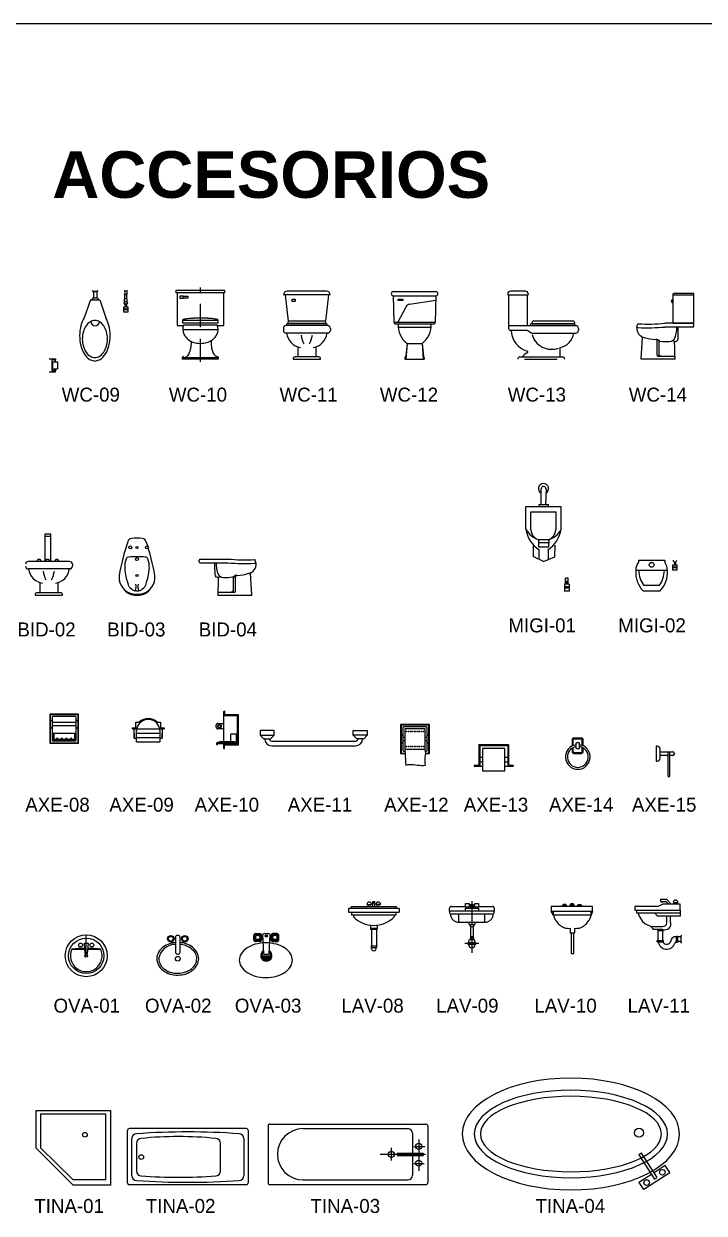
# Model space of a CAD drawing. Header units: millimetres. Extents: x 203.7 to 271.7, y 165.9 to 194.2.
# Drawn here: x 258.22 to 265.52, y 181.14 to 193.89 of the extents above; entities that cross this region are included whole.
import ezdxf

# ---------------------------------------------------------------- set-up
doc = ezdxf.new("R2010")
doc.units = ezdxf.units.MM
doc.linetypes.add('HIDDEN', pattern=[0.375, 0.25, -0.125])
doc.layers.add('ACCESORI', color=252, linetype='Continuous')
doc.layers.add('MUROS', color=7, linetype='Continuous')
doc.styles.add('SASB', font='SASB____.SHX')

# ---------------------------------------------------------------- blocks, each defined once
blk = doc.blocks.new('ELLIPSE')
blk.add_circle((0.5, 0.5), 0.5)
blk = doc.blocks.new('levabo')
at = {"layer": 'ACCESORI'}
for p, q in [((-9.811, -0.234), (-9.811, -0.394)), ((-9.779, -0.214), (-9.791, -0.214)), ((-9.761, -0.394), (-9.761, -0.234)), ((-9.791, -0.414), (-9.779, -0.414))]:
    blk.add_line(p, q, dxfattribs=at)
for centre, radius in [((-9.861, -0.249), 0.035), ((-9.861, -0.249), 0.025), ((-9.711, -0.249), 0.035), ((-9.711, -0.249), 0.025), ((-9.786, -0.464), 0.025)]:
    blk.add_circle(centre, radius, dxfattribs=at)
for centre, radius, start, end in [((-9.791, -0.234), 0.02, 90, 180), ((-9.781, -0.234), 0.02, 0, 90), ((-9.832, -0.486), 0.185, 127.875, 151.962), ((-9.812, -0.491), 0.181, 89.8299, 172.1887), ((-9.804, -0.522), 0.23, 107.8572, 127.875), ((-9.786, -0.577), 0.288, 94.9732, 107.8572), ((-9.786, -0.577), 0.288, 72.1428, 85.0268), ((-9.786, -0.577), 0.268, 72.1428, 84.6551), ((-9.769, -0.522), 0.21, 52.125, 72.1428), ((-9.769, -0.522), 0.23, 52.125, 72.1428), ((-9.741, -0.486), 0.165, 28.038, 52.125), ((-9.741, -0.486), 0.185, 28.038, 52.125), ((-9.874, -0.464), 0.137, 151.962, 180), ((-9.874, -0.464), 0.137, 180, 208.038), ((-9.874, -0.464), 0.117, 180, 208.038), ((-9.791, -0.394), 0.02, 180, 270), ((-9.781, -0.394), 0.02, 270, 0), ((-9.7, -0.464), 0.117, 331.962, 360), ((-9.699, -0.464), 0.117, 360, 28.038), ((-9.699, -0.464), 0.137, 0, 28.038), ((-9.699, -0.464), 0.137, 331.962, 0), ((-9.832, -0.441), 0.185, 208.038, 232.125), ((-9.833, -0.441), 0.165, 208.038, 232.125), ((-9.79, -0.388), 0.253, 232.125, 252.1428), ((-9.79, -0.388), 0.233, 232.125, 252.1428), ((-9.8, -0.42), 0.219, 252.1428, 273.6708), ((-9.8, -0.42), 0.199, 252.1428, 273.8539), ((-9.786, -0.351), 0.268, 269.8624, 287.8572), ((-9.786, -0.351), 0.288, 270, 287.8572), ((-9.769, -0.406), 0.21, 287.8572, 307.875), ((-9.769, -0.406), 0.23, 287.8572, 307.875), ((-9.741, -0.441), 0.165, 307.875, 331.962), ((-9.741, -0.441), 0.185, 307.875, 331.962)]:
    blk.add_arc(centre, radius, start, end, dxfattribs=at)
blk = doc.blocks.new('AXE-14')
for points in [[(0.029, -0.0007), (0.029, 0.031, 0.414214), (0.019, 0.041), (-0.021, 0.041, 0.414214), (-0.031, 0.031)], [(-0.031, 0.031), (-0.031, -0.0017, 0.414214)], [(0.024, 0.0015), (0.024, 0.031, 0.414214), (0.019, 0.036), (-0.021, 0.036, 0.414214), (-0.026, 0.031)], [(-0.026, 0.031), (-0.026, 0.0007, 0.414214)], [(-0.031, -0.0134), (-0.031, -0.031, 0.414214), (-0.021, -0.041), (0.019, -0.041, 0.414214), (0.029, -0.031), (0.029, -0.0121, 0.414214)], [(-0.026, -0.0104), (-0.026, -0.031, 0.414214), (-0.021, -0.036), (0.019, -0.036, 0.414214), (0.024, -0.031), (0.024, -0.0094, 0.414214)]]:
    blk.add_lwpolyline(points, format="xyb")
blk.add_lwpolyline([(-0.01, 0.011), (-0.01, -0.01, 0.414214), (-0.005, -0.015), (0.005, -0.015, 0.414214), (0.01, -0.01), (0.01, 0.011, 0.414214), (0.005, 0.016), (-0.005, 0.016, 0.414214)], format="xyb", close=True)
for radius, start, end in [(0.066, 98.71474, 81.28526), (0.056, 100.28656, 79.71344)]:
    blk.add_arc((0, -0.06), radius, start, end)
blk = doc.blocks.new('AXE-13')
for p, q in [((-0.08, 0), (-0.08, -0.11)), ((-0.08, 0), (0.08, 0)), ((0.08, 0), (0.08, -0.11)), ((-0.075, -0.005), (0.075, -0.005)), ((-0.075, -0.005), (-0.075, -0.115)), ((0.075, -0.005), (0.075, -0.115)), ((-0.105, -0.11), (-0.105, -0.115)), ((-0.105, -0.11), (-0.08, -0.11)), ((-0.105, -0.115), (-0.06, -0.115)), ((-0.075, -0.0673), (-0.06, -0.0673)), ((-0.075, -0.0927), (-0.06, -0.0927)), ((0.06, -0.0673), (0.075, -0.0673)), ((0.06, -0.0927), (0.075, -0.0927)), ((0.06, -0.115), (0.105, -0.115)), ((0.08, -0.11), (0.105, -0.11)), ((0.105, -0.11), (0.105, -0.115))]:
    blk.add_line(p, q)
blk.add_lwpolyline([(-0.06, -0.02), (-0.06, -0.14), (0.06, -0.14), (0.06, -0.02)], close=True)
blk = doc.blocks.new('AXE-12')
for p, q in [((-0.067, 0.02), (-0.063, 0.02)), ((-0.06, 0.01), (-0.05, 0.01)), ((0.06, 0.01), (0.07, 0.01)), ((0.073, 0.02), (0.077, 0.02)), ((-0.067, -0.02), (-0.063, -0.02)), ((-0.05, -0.01), (-0.06, -0.01)), ((0.07, -0.01), (0.06, -0.01)), ((0.073, -0.02), (0.077, -0.02))]:
    blk.add_line(p, q)
for points in [[(0.0625, -0.0775), (0.0825, -0.0775), (0.0825, 0.0775), (-0.0725, 0.0775)], [(-0.0725, 0.0775), (-0.0725, -0.0775), (-0.0473, -0.0775)], [(0.0623, -0.075), (0.08, -0.075), (0.08, 0.075), (-0.07, 0.075)], [(-0.07, 0.075), (-0.07, -0.075), (-0.0475, -0.075)], [(-0.05, -0.0548), (-0.05, -0.0652), (-0.0473, -0.0755), (-0.0473, -0.0859), (-0.048, -0.0963), (-0.0467, -0.1066), (-0.0461, -0.1176), (-0.0454, -0.1279), (-0.0448, -0.1383), (-0.0441, -0.1396)], [(0.0607, -0.0652), (0.0594, -0.0548), (0.0601, -0.0542)], [(0.0607, -0.1396), (0.0588, -0.1293), (0.0588, -0.1079), (0.0594, -0.0976), (0.0614, -0.0872), (0.0626, -0.0769), (0.0607, -0.0665), (0.0601, -0.0639)], [(-0.0441, -0.1396), (-0.0331, -0.1371), (-0.0227, -0.1371), (-0.0124, -0.1357), (-0.002, -0.1364), (0.0083, -0.1383), (0.0187, -0.1403), (0.029, -0.1409), (0.04, -0.1415), (0.0504, -0.1415), (0.0607, -0.1396)]]:
    blk.add_lwpolyline(points)
for points in [[(0.0603, -0.065), (0.065, -0.065, 0.414214), (0.07, -0.06), (0.07, 0.06, 0.414214), (0.065, 0.065), (-0.055, 0.065, 0.414214), (-0.06, 0.06)], [(-0.06, 0.06), (-0.06, -0.06, 0.414214), (-0.055, -0.065), (-0.05, -0.065, 0.414214)]]:
    blk.add_lwpolyline(points, format="xyb")
blk.add_lwpolyline([(-0.05, 0.055), (-0.05, -0.055), (0.06, -0.055), (0.06, 0.055)], close=True)
for centre, start, end in [((-0.067, 0.017), 90, 180), ((-0.063, 0.017), 0, 90), ((0.073, 0.017), 90, 180), ((0.077, 0.017), 0, 90), ((-0.067, -0.017), 180, 270), ((-0.063, -0.017), 270, 0), ((0.073, -0.017), 180, 270), ((0.077, -0.017), 270, 0)]:
    blk.add_arc(centre, 0.003, start, end)
for p in [(-0.04, 0.04), (-0.03, 0.04), (-0.02, 0.04), (-0.01, 0.04), (0, 0.04), (0.01, 0.04), (0.02, 0.04), (0.03, 0.04), (0.04, 0.04), (0.05, 0.04), (-0.04, -0.04), (-0.03, -0.04), (-0.02, -0.04), (-0.01, -0.04), (0, -0.04), (0.01, -0.04), (0.02, -0.04), (0.03, -0.04), (0.04, -0.04), (0.05, -0.04)]:
    blk.add_point(p)
blk = doc.blocks.new('AXE-11')
for p, q in [((-0.1975, -0.003), (-0.2725, -0.003)), ((-0.2725, -0.003), (-0.2725, -0.028)), ((-0.2725, -0.028), (-0.25375, -0.04675)), ((-0.2725, -0.028), (-0.1975, -0.028)), ((-0.2475, -0.04675), (-0.25375, -0.04675)), ((-0.2475, -0.04675), (-0.21625, -0.04675)), ((-0.1975, -0.028), (-0.21625, -0.04675)), ((-0.21, -0.05925), (0.24234, -0.05925)), ((-0.1975, -0.028), (-0.1975, -0.003)), ((0.2275, -0.028), (0.2275, -0.003)), ((0.2275, -0.003), (0.3025, -0.003)), ((0.3025, -0.028), (0.2275, -0.028)), ((0.2275, -0.028), (0.24625, -0.04675)), ((0.2775, -0.04675), (0.24625, -0.04675)), ((0.2775, -0.04675), (0.28375, -0.04675)), ((0.3025, -0.028), (0.28375, -0.04675)), ((0.3025, -0.003), (0.3025, -0.028)), ((-0.21, -0.08425), (0.24, -0.08425))]:
    blk.add_line(p, q)
for centre, radius, start, end in [((-0.21, -0.04675), 0.0375, 180, 270), ((-0.21, -0.04675), 0.0125, 180, 270), ((0.24, -0.04675), 0.0125, 270, 0), ((0.24, -0.04675), 0.0375, 270, 0)]:
    blk.add_arc(centre, radius, start, end)
blk = doc.blocks.new('AXE-10')
at = {"layer": 'MUROS'}
for p, q in [((-0.005, 0.092), (-0.005, -0.0675)), ((0.07, 0.07), (-0.005, 0.07)), ((0, 0.095), (-0.002, 0.095)), ((0, 0.095), (0, 0.075)), ((0.075, 0.075), (0, 0.075)), ((0.07, -0.08), (0.07, 0.07)), ((0.075, -0.085), (0.075, 0.075)), ((-0.045, 0.01), (-0.045, 0.02)), ((-0.035, 0.03), (-0.005, 0.03)), ((-0.005, 0), (-0.035, 0)), ((0.0325, -0.0315), (0.0325, -0.0675)), ((0.0625, -0.0275), (0.0365, -0.0275)), ((0.0625, -0.0285), (0.0625, -0.0715)), ((0.0665, -0.0275), (0.0635, -0.0275)), ((0.0675, -0.0735), (0.0675, -0.0285)), ((-0.0425, -0.0775), (-0.0425, -0.0825)), ((-0.0425, -0.0825), (-0.0375, -0.0825)), ((0.0615, -0.0725), (-0.0375, -0.0725)), ((-0.0375, -0.0825), (-0.0375, -0.0785)), ((-0.0365, -0.0775), (0.0635, -0.0775)), ((-0.0275, -0.0725), (-0.0275, -0.0715)), ((-0.0235, -0.0675), (0.051, -0.0675)), ((-0.005, -0.0775), (-0.005, -0.102)), ((-0.005, -0.08), (0.07, -0.08)), ((-0.002, -0.105), (0, -0.105)), ((0, -0.105), (0, -0.085)), ((0, -0.085), (0.075, -0.085)), ((0.055, -0.0715), (0.055, -0.0725))]:
    blk.add_line(p, q, dxfattribs=at)
for radius in [0.01, 0.0075]:
    blk.add_circle((-0.0275, 0.015), radius, dxfattribs=at)
for centre, radius, start, end in [((-0.002, 0.092), 0.003, 90, 180), ((-0.035, 0.02), 0.01, 90, 180), ((-0.035, 0.01), 0.01, 180, 270), ((0.0365, -0.0315), 0.004, 90, 180), ((0.0635, -0.0285), 0.001, 90, 180), ((0.0665, -0.0285), 0.001, 0, 90), ((-0.0375, -0.0775), 0.005, 90, 180), ((-0.0365, -0.0785), 0.001, 90, 180), ((-0.0235, -0.0715), 0.004, 90, 180), ((-0.002, -0.102), 0.003, 180, 270), ((0.051, -0.0715), 0.004, 0, 90), ((0.0615, -0.0715), 0.001, 270, 0), ((0.0635, -0.0735), 0.004, 270, 0)]:
    blk.add_arc(centre, radius, start, end, dxfattribs=at)
blk = doc.blocks.new('AXE-09')
for p, q in [((-0.0849, -0.0055), (-0.0849, -0.0005)), ((-0.0849, -0.0005), (-0.0656, -0.0005)), ((-0.0849, -0.0055), (0.0851, -0.0055)), ((-0.0749, -0.0555), (-0.0749, -0.0055)), ((-0.0749, -0.0305), (-0.0749, -0.0555)), ((-0.0749, -0.0555), (-0.0624, -0.0555)), ((-0.0624, -0.0755), (-0.0624, -0.0146)), ((0.0626, -0.0305), (-0.0624, -0.0305)), ((-0.0624, -0.0525), (0.0626, -0.0525)), ((0.0626, -0.0146), (0.0626, -0.0755)), ((0.0626, -0.0555), (0.0751, -0.0555)), ((0.0658, -0.0005), (0.0851, -0.0005)), ((0.0751, -0.0055), (0.0751, -0.0555)), ((0.0751, -0.0555), (0.0751, -0.0305)), ((0.0851, -0.0005), (0.0851, -0.0055)), ((-0.0624, -0.0755), (0.0626, -0.0755))]:
    blk.add_line(p, q)
for points in [[(-0.066, -0.0005), (-0.066, 0.03), (-0.0479, 0.03)], [(0.0481, 0.03), (0.066, 0.03), (0.066, -0.0005)]]:
    blk.add_lwpolyline(points)
for centre, radius, start, end in [((0.0001, -0.0182), 0.063, 15.94237, 164.05763), ((0.0001, -0.0182), 0.068, 45.13927, 134.86073), ((0.0126, -0.0146), 0.055, 14.88597, 15.94237), ((-0.0124, -0.0146), 0.05, 164.05763, 180), ((0.0126, -0.0146), 0.05, 360, 15.94237)]:
    blk.add_arc(centre, radius, start, end)
blk = doc.blocks.new('AXE-08')
for p, q in [((-0.072, 0.04), (-0.068, 0.04)), ((-0.072, 0), (-0.068, 0)), ((-0.065, 0.03), (0.065, 0.03)), ((0.065, 0.01), (-0.065, 0.01)), ((0.068, 0.04), (0.072, 0.04)), ((0.068, 0), (0.072, 0)), ((0.06, -0.03), (-0.06, -0.03)), ((-0.06, -0.03), (-0.06, -0.065)), ((-0.06, -0.06), (0.06, -0.06)), ((-0.055, -0.03), (-0.055, -0.06)), ((0.055, -0.03), (0.055, -0.06)), ((0.06, -0.065), (0.06, -0.03)), ((-0.06, -0.065), (0.06, -0.065))]:
    blk.add_line(p, q)
for points in [[(-0.0775, 0.0725), (-0.0775, -0.0825), (0.0775, -0.0825), (0.0775, 0.0725)], [(-0.075, 0.07), (-0.075, -0.08), (0.075, -0.08), (0.075, 0.07)]]:
    blk.add_lwpolyline(points, close=True)
blk.add_lwpolyline([(-0.065, 0.055), (-0.065, -0.065, 0.414214), (-0.06, -0.07), (0.06, -0.07, 0.414214), (0.065, -0.065), (0.065, 0.055, 0.414214), (0.06, 0.06), (-0.06, 0.06, 0.414214)], format="xyb", close=True)
for centre, radius, start, end in [((-0.072, 0.037), 0.003, 90, 180), ((-0.072, 0.003), 0.003, 180, 270), ((-0.068, 0.037), 0.003, 0, 90), ((-0.068, 0.003), 0.003, 270, 0), ((0.068, 0.037), 0.003, 90, 180), ((0.068, 0.003), 0.003, 180, 270), ((0.072, 0.037), 0.003, 0, 90), ((0.072, 0.003), 0.003, 270, 0), ((-0.0382, -0.06), 0.005, 0, 180), ((-0.0132, -0.06), 0.005, 0, 180), ((0.0118, -0.06), 0.005, 0, 180), ((0.0368, -0.06), 0.005, 0, 180)]:
    blk.add_arc(centre, radius, start, end)
blk = doc.blocks.new('AXE-15')
for p, q in [((0.005, 0.04), (0, 0.04)), ((0, 0.04), (0, -0.04)), ((0.02, -0.025), (0.02, 0.025)), ((0.02, 0.01), (0.0885, 0.01)), ((0.0625, 0), (0.0625, -0.12)), ((0.0725, -0.12), (0.0725, 0)), ((0.0975, 0.001), (0.0975, -0.001)), ((0, -0.04), (0.005, -0.04)), ((0.0625, -0.01), (0.02, -0.01)), ((0.0885, -0.01), (0.0725, -0.01))]:
    blk.add_line(p, q)
for centre, radius, start, end in [((0.005, 0.025), 0.015, 0, 90), ((0.0675, 0), 0.005, 0, 180), ((0.0885, 0.001), 0.009, 0, 90), ((0.005, -0.025), 0.015, 270, 0), ((0.0885, -0.001), 0.009, 270, 0), ((0.0675, -0.12), 0.005, 180, 0)]:
    blk.add_arc(centre, radius, start, end)

msp = doc.modelspace()

# ---------------------------------------------------------------- linework, layer by layer
at = {"color": 5}
msp.add_line((271.682, 193.895), (250.182, 193.895), dxfattribs=at)
at = {"layer": 'ACCESORI', "linetype": 'HIDDEN'}
for p, q in [((260.114, 190.268), (260.114, 191.068)), ((263.026, 184.486), (263.026, 183.931)), ((263.101, 184.031), (262.951, 184.031))]:
    msp.add_line(p, q, dxfattribs=at)
at = {"layer": 'ACCESORI'}
for p, q in [((258.935, 190.936), (258.867, 190.743)), ((258.935, 190.936), (259.036, 190.936)), ((258.96, 190.951), (258.95, 190.936)), ((258.968, 191.021), (258.958, 191.036)), ((259.01, 190.951), (258.96, 190.951)), ((258.963, 191.028), (259.008, 191.028)), ((259.003, 191.021), (258.968, 191.021)), ((258.968, 191.021), (258.968, 190.951)), ((259.013, 191.036), (259.003, 191.021)), ((259.003, 191.021), (259.003, 190.951)), ((259.01, 190.951), (259.02, 190.936)), ((259.036, 190.936), (259.099, 190.743)), ((259.305, 191.029), (259.299, 191.036)), ((259.3, 190.997), (259.33, 190.997)), ((259.3, 190.992), (259.3, 190.997)), ((259.3, 190.992), (259.33, 190.992)), ((259.329, 190.944), (259.301, 190.944)), ((259.301, 190.913), (259.301, 190.944)), ((259.325, 191.029), (259.305, 191.029)), ((259.305, 190.944), (259.305, 190.992)), ((259.325, 191.029), (259.331, 191.036)), ((259.325, 190.944), (259.325, 190.992)), ((259.329, 190.913), (259.329, 190.944)), ((259.33, 190.992), (259.33, 190.997)), ((259.864, 191.008), (259.864, 190.658)), ((259.929, 190.973), (259.979, 190.973)), ((259.979, 190.953), (259.929, 190.953)), ((259.979, 190.973), (259.979, 190.953)), ((260.364, 190.658), (260.364, 191.008)), ((261.506, 190.988), (261.006, 190.988)), ((261.023, 190.988), (261.056, 190.705)), ((261.466, 191.028), (261.046, 191.028)), ((261.1, 190.941), (261.132, 190.941)), ((261.1, 190.915), (261.1, 190.941)), ((261.132, 190.941), (261.132, 190.915)), ((261.489, 190.988), (261.456, 190.705)), ((262.183, 191.023), (262.64, 191.023)), ((262.183, 190.978), (262.19, 190.695)), ((262.183, 190.978), (262.64, 190.978)), ((262.237, 190.928), (262.237, 190.943)), ((262.237, 190.943), (262.287, 190.943)), ((262.287, 190.943), (262.287, 190.928)), ((262.357, 190.888), (262.639, 190.931)), ((262.64, 190.978), (262.633, 190.695)), ((263.41, 190.998), (263.41, 190.99)), ((263.412, 190.988), (263.628, 190.988)), ((263.42, 190.988), (263.42, 190.628)), ((263.6, 191.028), (263.44, 191.028)), ((263.62, 190.988), (263.62, 190.658)), ((263.63, 190.998), (263.63, 190.99)), ((265.182, 190.993), (265.182, 190.683)), ((265.405, 190.983), (265.182, 190.983)), ((265.405, 191.003), (265.192, 191.003)), ((265.405, 190.683), (265.405, 191.003)), ((259.34, 190.856), (259.29, 190.856)), ((259.29, 190.856), (259.29, 190.806)), ((259.34, 190.834), (259.29, 190.834)), ((259.34, 190.826), (259.29, 190.826)), ((259.29, 190.806), (259.34, 190.806)), ((259.304, 190.88), (259.305, 190.889)), ((259.327, 190.88), (259.304, 190.88)), ((259.309, 190.88), (259.309, 190.856)), ((259.322, 190.88), (259.322, 190.856)), ((259.327, 190.88), (259.325, 190.889)), ((259.34, 190.806), (259.34, 190.856)), ((261.132, 190.915), (261.1, 190.915)), ((262.287, 190.928), (262.237, 190.928)), ((262.237, 190.698), (262.32, 190.861)), ((259.924, 190.718), (259.924, 190.688)), ((259.924, 190.718), (260.304, 190.718)), ((259.924, 190.688), (260.304, 190.688)), ((260.304, 190.688), (260.304, 190.718)), ((261.462, 190.679), (261.05, 190.679)), ((261.462, 190.676), (261.05, 190.676)), ((261.456, 190.705), (261.056, 190.705)), ((262.19, 190.695), (262.2, 190.678)), ((262.19, 190.695), (262.633, 190.695)), ((262.2, 190.678), (262.623, 190.678)), ((262.633, 190.695), (262.623, 190.678)), ((263.67, 190.688), (263.67, 190.685)), ((263.67, 190.678), (264.12, 190.678)), ((263.675, 190.68), (264.125, 190.68)), ((263.69, 190.708), (264.11, 190.708)), ((264.13, 190.688), (264.13, 190.685)), ((265.395, 190.683), (265.095, 190.683)), ((265.182, 190.683), (265.405, 190.683)), ((259.864, 190.658), (259.931, 190.658)), ((259.924, 190.618), (259.924, 190.618)), ((259.924, 190.618), (260.304, 190.618)), ((259.935, 190.668), (260.293, 190.668)), ((260.297, 190.658), (260.364, 190.658)), ((261.004, 190.628), (261.004, 190.608)), ((261.478, 190.658), (261.034, 190.658)), ((261.484, 190.578), (261.034, 190.578)), ((261.508, 190.628), (261.508, 190.608)), ((262.236, 190.643), (262.587, 190.643)), ((263.42, 190.658), (264.14, 190.658)), ((263.44, 190.608), (263.62, 190.608)), ((263.62, 190.608), (263.67, 190.578)), ((263.67, 190.578), (264.14, 190.578)), ((264.13, 190.668), (264.13, 190.658)), ((264.17, 190.628), (264.17, 190.608)), ((264.795, 190.638), (264.803, 190.67)), ((265.395, 190.643), (265.097, 190.643)), ((265.405, 190.653), (265.405, 190.673)), ((261.158, 190.43), (261.158, 190.323)), ((261.354, 190.43), (261.354, 190.323)), ((262.332, 190.468), (262.317, 190.331)), ((262.332, 190.468), (262.319, 190.298)), ((262.332, 190.468), (262.492, 190.468)), ((262.492, 190.468), (262.504, 190.298)), ((262.492, 190.468), (262.506, 190.331)), ((263.97, 190.423), (263.97, 190.323)), ((264.84, 190.298), (264.855, 190.532)), ((265.015, 190.336), (265.015, 190.496)), ((265.035, 190.336), (265.035, 190.486)), ((265.199, 190.488), (265.183, 190.5)), ((258.492, 190.302), (258.562, 190.302)), ((258.562, 190.302), (258.562, 190.291)), ((258.925, 190.296), (258.983, 190.278)), ((258.983, 190.278), (259.04, 190.296)), ((259.924, 190.298), (259.924, 190.318)), ((260.304, 190.313), (259.924, 190.313)), ((260.304, 190.298), (259.924, 190.298)), ((260.294, 190.328), (260.294, 190.328)), ((260.304, 190.318), (260.304, 190.298)), ((261.109, 190.298), (261.404, 190.298)), ((261.384, 190.323), (261.128, 190.323)), ((262.307, 190.313), (262.307, 190.298)), ((262.307, 190.298), (262.516, 190.298)), ((262.315, 190.327), (262.309, 190.328)), ((262.508, 190.327), (262.514, 190.328)), ((262.516, 190.313), (262.516, 190.298)), ((263.52, 190.303), (263.52, 190.298)), ((263.54, 190.323), (264, 190.323)), ((263.59, 190.298), (263.94, 190.298)), ((264.02, 190.303), (264.02, 190.298)), ((265.205, 190.298), (264.84, 190.298)), ((265.195, 190.328), (265.022, 190.328)), ((258.521, 190.291), (258.521, 190.175)), ((258.562, 190.291), (258.521, 190.291)), ((258.562, 190.175), (258.521, 190.175)), ((258.53, 190.196), (258.53, 190.269)), ((258.53, 190.269), (258.582, 190.269)), ((258.53, 190.196), (258.582, 190.196)), ((258.553, 190.29), (258.553, 190.269)), ((258.553, 190.175), (258.553, 190.196)), ((258.56, 190.269), (258.56, 190.29)), ((258.56, 190.196), (258.56, 190.175)), ((258.562, 190.164), (258.562, 190.175)), ((258.582, 190.269), (258.582, 190.196)), ((258.492, 190.164), (258.562, 190.164)), ((263.77, 188.74), (263.77, 188.909)), ((263.82, 188.74), (263.825, 188.909)), ((263.604, 188.717), (263.983, 188.717)), ((263.604, 188.476), (263.604, 188.717)), ((263.658, 188.66), (263.93, 188.66)), ((263.658, 188.467), (263.658, 188.66)), ((263.749, 188.74), (263.849, 188.74)), ((263.749, 188.716), (263.749, 188.74)), ((263.849, 188.716), (263.849, 188.74)), ((263.93, 188.467), (263.93, 188.66)), ((263.983, 188.476), (263.983, 188.717)), ((258.451, 188.427), (258.51, 188.427)), ((258.451, 188.129), (258.451, 188.427)), ((258.451, 188.402), (258.51, 188.402)), ((258.51, 188.129), (258.51, 188.427)), ((263.688, 188.178), (263.688, 188.304)), ((263.742, 188.36), (263.742, 188.286)), ((263.854, 188.36), (263.742, 188.36)), ((263.742, 188.334), (263.854, 188.334)), ((263.742, 188.286), (263.853, 188.286)), ((263.749, 188.151), (263.749, 188.255)), ((263.849, 188.151), (263.849, 188.255)), ((263.853, 188.286), (263.856, 188.36)), ((263.917, 188.178), (263.918, 188.304)), ((258.711, 188.129), (258.268, 188.129)), ((260.101, 188.124), (260.101, 188.144)), ((260.111, 188.154), (260.411, 188.154)), ((260.711, 188.109), (260.703, 188.141)), ((263.795, 188.129), (263.69, 188.178)), ((263.795, 188.129), (263.917, 188.178)), ((264.812, 188.142), (265.095, 188.142)), ((264.812, 188.142), (264.812, 188.122)), ((265.095, 188.142), (265.095, 188.122)), ((258.717, 188.049), (258.268, 188.049)), ((258.741, 188.099), (258.741, 188.079)), ((260.111, 188.114), (260.409, 188.114)), ((260.666, 187.769), (260.651, 188.004)), ((265.124, 188.033), (264.782, 188.033)), ((265.179, 188.091), (265.179, 188.041)), ((265.229, 188.091), (265.179, 188.091)), ((265.229, 188.069), (265.179, 188.069)), ((265.229, 188.062), (265.179, 188.062)), ((265.179, 188.041), (265.229, 188.041)), ((265.198, 188.123), (265.198, 188.091)), ((265.211, 188.123), (265.211, 188.091)), ((265.229, 188.041), (265.229, 188.091)), ((258.391, 187.901), (258.391, 187.794)), ((258.587, 187.901), (258.587, 187.794)), ((260.307, 187.959), (260.323, 187.972)), ((260.471, 187.807), (260.471, 187.957)), ((260.492, 187.807), (260.492, 187.967)), ((264.069, 187.887), (264.019, 187.887)), ((264.019, 187.887), (264.019, 187.812)), ((264.029, 187.887), (264.029, 187.951)), ((264.059, 187.951), (264.029, 187.951)), ((264.039, 187.919), (264.049, 187.919)), ((264.039, 187.887), (264.039, 187.919)), ((264.049, 187.887), (264.049, 187.919)), ((264.059, 187.887), (264.059, 187.951)), ((264.069, 187.887), (264.069, 187.812)), ((265.036, 187.87), (264.871, 187.87)), ((258.342, 187.769), (258.637, 187.769)), ((258.617, 187.794), (258.361, 187.794)), ((259.395, 187.779), (259.473, 187.779)), ((259.407, 187.769), (259.462, 187.769)), ((260.301, 187.769), (260.666, 187.769)), ((260.311, 187.799), (260.485, 187.799)), ((264.019, 187.86), (264.069, 187.86)), ((264.019, 187.845), (264.069, 187.845)), ((264.069, 187.812), (264.019, 187.812)), ((265.044, 187.812), (264.863, 187.812)), ((261.735, 184.431), (262.215, 184.431)), ((261.735, 184.408), (261.735, 184.431)), ((261.9, 184.452), (261.95, 184.452)), ((261.915, 184.431), (261.915, 184.452)), ((261.935, 184.431), (261.935, 184.452)), ((261.963, 184.483), (261.985, 184.483)), ((261.963, 184.432), (261.963, 184.483)), ((261.963, 184.467), (261.985, 184.467)), ((261.985, 184.432), (261.985, 184.483)), ((262.047, 184.452), (261.997, 184.452)), ((262.012, 184.431), (262.012, 184.452)), ((262.032, 184.431), (262.032, 184.452)), ((262.215, 184.431), (262.215, 184.408)), ((262.806, 184.431), (262.956, 184.431)), ((262.956, 184.421), (262.956, 184.461)), ((262.956, 184.461), (262.996, 184.461)), ((262.996, 184.461), (262.996, 184.421)), ((262.996, 184.431), (263.011, 184.431)), ((263.011, 184.451), (263.041, 184.451)), ((263.011, 184.451), (263.011, 184.411)), ((263.016, 184.451), (263.016, 184.421)), ((263.016, 184.436), (263.036, 184.436)), ((263.036, 184.451), (263.036, 184.421)), ((263.041, 184.451), (263.041, 184.411)), ((263.041, 184.431), (263.056, 184.431)), ((263.056, 184.421), (263.056, 184.461)), ((263.056, 184.461), (263.096, 184.461)), ((263.096, 184.461), (263.096, 184.421)), ((263.096, 184.431), (263.246, 184.431)), ((263.876, 184.431), (263.876, 184.381)), ((264.321, 184.431), (263.876, 184.431)), ((264.045, 184.441), (263.995, 184.441)), ((263.995, 184.441), (263.995, 184.431)), ((264.035, 184.451), (264.005, 184.451)), ((264.005, 184.451), (264.005, 184.441)), ((264.035, 184.441), (264.035, 184.451)), ((264.045, 184.431), (264.045, 184.441)), ((264.076, 184.441), (264.076, 184.431)), ((264.126, 184.441), (264.076, 184.441)), ((264.081, 184.451), (264.081, 184.441)), ((264.121, 184.451), (264.081, 184.451)), ((264.091, 184.451), (264.091, 184.461)), ((264.091, 184.461), (264.111, 184.461)), ((264.091, 184.451), (264.091, 184.441)), ((264.111, 184.451), (264.091, 184.451)), ((264.111, 184.461), (264.111, 184.451)), ((264.111, 184.441), (264.111, 184.451)), ((264.121, 184.441), (264.121, 184.451)), ((264.126, 184.431), (264.126, 184.441)), ((264.156, 184.441), (264.206, 184.441)), ((264.156, 184.431), (264.156, 184.441)), ((264.166, 184.451), (264.196, 184.451)), ((264.166, 184.441), (264.166, 184.451)), ((264.196, 184.451), (264.196, 184.441)), ((264.206, 184.441), (264.206, 184.431)), ((264.321, 184.381), (264.321, 184.431)), ((264.774, 184.431), (264.774, 184.389)), ((265.02, 184.431), (264.774, 184.431)), ((265.079, 184.453), (265.02, 184.431)), ((265.048, 184.504), (265.048, 184.483)), ((265.117, 184.504), (265.048, 184.504)), ((265.048, 184.483), (265.069, 184.473)), ((265.069, 184.483), (265.106, 184.483)), ((265.069, 184.473), (265.069, 184.483)), ((265.261, 184.453), (265.079, 184.453)), ((265.106, 184.483), (265.133, 184.453)), ((265.164, 184.453), (265.117, 184.504)), ((265.187, 184.473), (265.236, 184.473)), ((265.201, 184.453), (265.201, 184.473)), ((265.222, 184.453), (265.222, 184.473)), ((265.261, 184.389), (265.261, 184.453)), ((261.701, 184.408), (261.701, 184.369)), ((262.247, 184.408), (261.701, 184.408)), ((261.701, 184.369), (262.247, 184.369)), ((261.735, 184.369), (261.735, 184.339)), ((261.735, 184.339), (262.215, 184.339)), ((261.756, 184.339), (261.756, 184.318)), ((262.192, 184.339), (262.192, 184.318)), ((262.215, 184.339), (262.215, 184.369)), ((262.247, 184.408), (262.247, 184.369)), ((262.786, 184.381), (262.786, 184.411)), ((262.786, 184.381), (262.786, 184.361)), ((263.266, 184.381), (262.786, 184.381)), ((262.796, 184.351), (263.256, 184.351)), ((262.886, 184.261), (262.886, 184.351)), ((262.996, 184.421), (262.956, 184.421)), ((262.956, 184.381), (262.956, 184.411)), ((262.956, 184.411), (263.096, 184.411)), ((262.966, 184.421), (262.966, 184.411)), ((262.986, 184.421), (262.986, 184.411)), ((263.011, 184.421), (263.041, 184.421)), ((263.096, 184.421), (263.056, 184.421)), ((263.066, 184.421), (263.066, 184.411)), ((263.086, 184.421), (263.086, 184.411)), ((263.096, 184.411), (263.096, 184.381)), ((263.166, 184.261), (263.166, 184.351)), ((263.266, 184.411), (263.266, 184.381)), ((263.266, 184.361), (263.266, 184.381)), ((263.901, 184.336), (263.876, 184.381)), ((263.876, 184.381), (264.321, 184.381)), ((263.901, 184.336), (263.901, 184.381)), ((264.306, 184.336), (263.901, 184.336)), ((264.306, 184.336), (264.306, 184.381)), ((264.321, 184.381), (264.306, 184.336)), ((264.774, 184.389), (265.261, 184.389)), ((264.796, 184.358), (264.796, 184.389)), ((265.261, 184.358), (264.796, 184.358)), ((265.016, 184.326), (264.99, 184.358)), ((265.261, 184.326), (265.016, 184.326)), ((265.118, 184.251), (265.118, 184.326)), ((265.158, 184.258), (265.158, 184.326)), ((265.261, 184.389), (265.261, 184.358)), ((265.261, 184.358), (265.261, 184.326)), ((261.938, 184.229), (261.938, 184.186)), ((261.938, 184.197), (262.009, 184.197)), ((261.938, 184.186), (262.009, 184.186)), ((261.949, 184.186), (261.949, 184.002)), ((262.003, 184.186), (262.003, 184.002)), ((262.009, 184.229), (262.009, 184.186)), ((262.886, 184.261), (263.166, 184.261)), ((262.996, 184.241), (262.996, 184.261)), ((263.046, 184.231), (263.006, 184.231)), ((263.006, 184.231), (263.006, 184.216)), ((263.006, 184.216), (263.046, 184.216)), ((263.011, 184.216), (263.011, 184.091)), ((263.041, 184.216), (263.041, 184.091)), ((263.046, 184.216), (263.046, 184.231)), ((263.056, 184.261), (263.056, 184.241)), ((264.081, 184.196), (264.081, 184.146)), ((264.131, 184.146), (264.131, 184.196)), ((264.973, 184.184), (264.95, 184.218)), ((265.075, 184.184), (264.973, 184.184)), ((265.008, 184.215), (265.072, 184.215)), ((265.017, 184.184), (265.017, 184.173)), ((265.017, 184.173), (265.081, 184.173)), ((265.024, 184.064), (265.024, 184.173)), ((265.073, 184.064), (265.073, 184.173)), ((265.081, 184.184), (265.081, 184.173)), ((258.89, 183.901), (258.89, 184.126)), ((260.686, 184.074), (260.686, 184.119)), ((260.699, 184.072), (260.699, 184.122)), ((260.704, 184.127), (260.754, 184.127)), ((260.754, 184.067), (260.704, 184.067)), ((260.706, 184.139), (260.751, 184.139)), ((260.751, 184.054), (260.706, 184.054)), ((260.759, 184.122), (260.759, 184.072)), ((260.771, 184.119), (260.771, 184.074)), ((260.796, 183.924), (260.784, 184.129)), ((260.806, 184.139), (260.836, 184.139)), ((260.859, 184.129), (260.847, 183.924)), ((260.871, 184.119), (260.871, 184.074)), ((260.884, 184.122), (260.884, 184.072)), ((260.939, 184.127), (260.889, 184.127)), ((260.889, 184.067), (260.939, 184.067)), ((260.936, 184.139), (260.891, 184.139)), ((260.891, 184.054), (260.936, 184.054)), ((260.944, 184.072), (260.944, 184.122)), ((260.956, 184.074), (260.956, 184.119)), ((262.991, 184.041), (263.001, 184.076)), ((263.001, 184.076), (263.051, 184.076)), ((263.046, 184.091), (263.006, 184.091)), ((263.006, 184.091), (263.006, 184.076)), ((263.006, 184.076), (263.046, 184.076)), ((263.046, 184.076), (263.046, 184.091)), ((263.051, 184.076), (263.061, 184.041)), ((264.081, 184.146), (264.131, 184.146)), ((264.091, 184.146), (264.091, 183.926)), ((264.121, 183.926), (264.121, 184.146)), ((265.015, 184.064), (265.083, 184.064)), ((265.015, 184.05), (265.015, 184.064)), ((265.015, 184.05), (265.083, 184.05)), ((265.083, 184.05), (265.083, 184.064)), ((265.219, 184.104), (265.197, 184.104)), ((265.219, 184.111), (265.23, 184.111)), ((265.219, 184.045), (265.219, 184.111)), ((265.23, 184.045), (265.219, 184.045)), ((265.23, 184.111), (265.23, 184.045)), ((265.268, 184.104), (265.23, 184.104)), ((265.268, 184.053), (265.23, 184.053)), ((265.268, 184.114), (265.268, 184.038)), ((265.279, 184.114), (265.268, 184.114)), ((258.735, 183.971), (258.876, 183.971)), ((258.88, 183.921), (258.87, 184.036)), ((258.87, 184.036), (258.91, 184.036)), ((258.9, 183.921), (258.88, 183.921)), ((258.91, 184.036), (258.9, 183.921)), ((258.904, 183.971), (259.045, 183.971)), ((260.799, 183.917), (260.775, 183.917)), ((260.794, 183.932), (260.783, 183.932)), ((260.869, 183.917), (260.843, 183.917)), ((260.861, 183.932), (260.848, 183.932)), ((261.945, 184.009), (262.003, 184.009)), ((261.945, 184.009), (261.945, 183.991)), ((261.945, 183.991), (262.003, 183.991)), ((261.949, 183.978), (261.949, 183.991)), ((261.999, 183.978), (261.999, 183.991)), ((262.003, 184.009), (262.003, 183.991)), ((262.986, 184.041), (263.066, 184.041)), ((262.986, 184.021), (262.986, 184.041)), ((263.066, 184.021), (262.986, 184.021)), ((263.061, 184.041), (262.991, 184.041)), ((263.066, 184.041), (263.066, 184.021)), ((264.091, 183.926), (264.121, 183.926)), ((265.279, 184.038), (265.268, 184.038)), ((260.773, 183.902), (260.871, 183.902)), ((260.869, 183.887), (260.775, 183.887)), ((260.861, 183.872), (260.783, 183.872)), ((260.842, 183.857), (260.802, 183.857)), ((260.837, 183.914), (260.806, 183.914)), ((258.351, 182.242), (258.351, 181.842)), ((258.351, 182.242), (259.151, 182.242)), ((258.401, 182.202), (258.401, 181.842)), ((259.101, 182.202), (258.401, 182.202)), ((259.101, 181.497), (259.101, 182.202)), ((259.151, 182.242), (259.151, 181.442)), ((259.33, 182.022), (259.33, 181.472)), ((260.605, 182.047), (259.355, 182.047)), ((260.63, 181.472), (260.63, 182.022)), ((260.84, 182.077), (260.84, 181.467)), ((260.86, 182.097), (262.533, 182.097)), ((261.215, 182.047), (262.34, 182.047)), ((262.553, 182.077), (262.553, 181.467)), ((259.38, 181.542), (259.38, 181.942)), ((259.43, 181.892), (259.43, 181.592)), ((260.33, 181.592), (260.33, 181.892)), ((260.58, 181.942), (260.58, 181.542)), ((262.39, 181.997), (262.39, 181.547)), ((262.456, 181.93), (262.456, 181.596)), ((258.351, 181.842), (258.751, 181.442)), ((258.401, 181.842), (258.751, 181.497)), ((262.043, 181.772), (262.53, 181.772)), ((262.161, 181.841), (262.161, 181.705)), ((262.223, 181.786), (262.223, 181.759)), ((262.223, 181.786), (262.502, 181.786)), ((262.223, 181.759), (262.502, 181.759)), ((262.403, 181.857), (262.52, 181.857)), ((262.502, 181.786), (262.502, 181.759)), ((264.844, 181.785), (264.815, 181.766)), ((264.815, 181.766), (264.984, 181.506)), ((265.013, 181.525), (264.844, 181.785)), ((262.405, 181.674), (262.514, 181.674)), ((265.099, 181.652), (264.981, 181.575)), ((265.148, 181.576), (265.099, 181.652)), ((259.101, 181.497), (258.751, 181.497)), ((261.215, 181.497), (262.34, 181.497)), ((264.951, 181.556), (264.816, 181.468)), ((264.872, 181.397), (265.148, 181.576)), ((264.984, 181.506), (265.008, 181.521)), ((259.151, 181.442), (258.751, 181.442)), ((259.355, 181.447), (260.605, 181.447)), ((260.86, 181.447), (262.533, 181.447)), ((264.816, 181.468), (264.865, 181.393))]:
    msp.add_line(p, q, dxfattribs=at)
for points in [[(259.854, 191.038), (260.374, 191.038), (260.374, 191.008), (259.854, 191.008)], [(259.899, 190.978), (259.929, 190.978), (259.929, 190.948), (259.899, 190.948)]]:
    msp.add_lwpolyline(points, close=True, dxfattribs=at)
for points in [[(258.867, 190.743, 0.073746), (258.833, 190.66, 0.060927), (258.819, 190.551, 0.060927)], [(260.014, 190.49, -0.008572), (260.014, 190.478, -0.04443), (260.009, 190.414, -0.057891), (259.994, 190.366, -0.100094), (259.966, 190.325, -0.193057), (259.934, 190.313, -0.193057)], [(260.23, 190.499, 0.01512), (260.229, 190.478, 0.04443), (260.235, 190.417, 0.057891), (260.248, 190.372, 0.100094), (260.273, 190.336, 0.193057), (260.294, 190.328, 0.193057)]]:
    msp.add_lwpolyline(points, format="xyb", dxfattribs=at)
for points in [[(258.983, 190.713, 0.137907), (258.934, 190.699, 0.107045), (258.888, 190.655, 0.080709), (258.859, 190.594, 0.06859), (258.848, 190.515, 0.06859), (258.859, 190.436, 0.080709), (258.888, 190.375, 0.107045), (258.934, 190.33, 0.137907), (258.983, 190.317, 0.137907), (259.031, 190.33, 0.107045), (259.078, 190.375, 0.080709), (259.106, 190.436, 0.06859), (259.117, 190.515, 0.06859), (259.106, 190.594, 0.080709), (259.078, 190.655, 0.107045), (259.031, 190.699, 0.137907)], [(260.531, 183.853, 0.142476), (260.551, 183.787, 0.10717), (260.615, 183.722, 0.078649), (260.703, 183.683, 0.066022), (260.816, 183.668, 0.066022), (260.93, 183.683, 0.078649), (261.018, 183.722, 0.10717), (261.082, 183.787, 0.142476), (261.101, 183.853, 0.142476), (261.082, 183.92, 0.10717), (261.018, 183.985, 0.078649), (260.93, 184.024, 0.066022), (260.816, 184.039, 0.066022), (260.703, 184.024, 0.078649), (260.615, 183.985, 0.10717), (260.551, 183.92, 0.142476)]]:
    msp.add_lwpolyline(points, format="xyb", close=True, dxfattribs=at)
for points in [[(265.042, 190.328), (265.041, 190.328), (265.041, 190.33), (265.041, 190.332), (265.043, 190.333), (265.046, 190.334), (265.049, 190.335)], [(265.049, 190.335), (265.052, 190.334), (265.055, 190.333), (265.057, 190.332), (265.057, 190.33), (265.057, 190.328), (265.056, 190.328)], [(260.457, 187.806), (260.454, 187.806), (260.452, 187.805), (260.45, 187.803), (260.449, 187.801), (260.45, 187.8), (260.451, 187.799)], [(260.464, 187.799), (260.465, 187.8), (260.466, 187.801), (260.465, 187.803), (260.463, 187.805), (260.461, 187.806), (260.457, 187.806)]]:
    msp.add_lwpolyline(points, dxfattribs=at)
for centre, radius in [((259.315, 190.903), 0.017), ((259.315, 190.903), 0.0137), ((259.363, 188.279), 0.016), ((259.434, 188.279), 0.012), ((259.541, 188.279), 0.016), ((259.434, 188.154), 0.016), ((264.954, 188.093), 0.0257), ((259.434, 187.979), 0.012), ((258.89, 183.901), 0.225), ((258.89, 183.901), 0.19), ((260.729, 184.097), 0.03), ((260.729, 184.097), 0.0232), ((260.821, 184.114), 0.0125), ((260.821, 184.114), 0.00625), ((260.914, 184.097), 0.03), ((260.914, 184.097), 0.0232), ((258.83, 184.016), 0.02), ((258.89, 183.901), 0.015), ((258.95, 184.016), 0.02), ((258.876, 181.982), 0.025), ((264.819, 182.003), 0.0487), ((262.456, 181.857), 0.0327), ((259.48, 181.742), 0.025), ((262.161, 181.772), 0.0327), ((262.456, 181.677), 0.0327), ((264.9, 181.469), 0.0301), ((265.069, 181.579), 0.0301)]:
    msp.add_circle(centre, radius, dxfattribs=at)
for centre, radius, start, end in [((259.338, 191.013), 0.0368, 153.9081, 206.0919), ((259.292, 191.013), 0.0368, 333.9081, 26.0919), ((261.046, 190.988), 0.04, 90, 180), ((261.466, 190.988), 0.04, 0, 90), ((262.184, 191), 0.0225, 91.7535, 268.2465), ((262.639, 191), 0.0225, 271.7535, 88.2465), ((263.44, 190.998), 0.03, 90, 180), ((263.412, 190.99), 0.002, 180, 270), ((263.6, 190.998), 0.03, 0, 90), ((263.628, 190.99), 0.002, 270, 0), ((265.182, 190.92), 0.0168, 90, 270), ((265.192, 190.993), 0.01, 90, 180), ((262.364, 190.838), 0.05, 98.6802, 152.9681), ((258.986, 190.704), 0.0476, 184.0113, 355.0391), ((258.836, 190.586), 0.306, 13.9461, 30.8124), ((259.929, 190.718), 0.00503, 104.2586, 180), ((260.018, 190.368), 0.366, 96.009, 104.2586), ((260.075, 189.825), 0.912, 92.4966, 96.009), ((260.114, 188.933), 1.805, 87.1108, 92.4966), ((260.114, 188.933), 1.805, 87.5034, 90), ((260.153, 189.825), 0.912, 83.991, 87.5034), ((260.21, 190.368), 0.366, 75.7414, 83.991), ((260.299, 190.718), 0.00503, 0, 75.7414), ((261.055, 190.656), 0.0206, 103.6753, 175.6586), ((261.117, 190.677), 0.0669, 155.8687, 181.1758), ((261.395, 190.677), 0.0669, 358.8242, 24.1313), ((261.457, 190.656), 0.0206, 4.3414, 76.3247), ((262.471, 190.657), 0.236, 175.075, 233.6072), ((262.352, 190.657), 0.236, 306.3928, 4.925), ((263.67, 190.658), 0.02, 90, 180), ((263.69, 190.688), 0.02, 90, 180), ((263.675, 190.685), 0.005, 180, 270), ((264.11, 190.688), 0.02, 0, 90), ((264.12, 190.668), 0.01, 360, 90), ((264.125, 190.685), 0.005, 270, 0), ((264.813, 190.667), 0.01, 87.2432, 165.9638), ((264.914, 192.774), 2.099, 267.2432, 274.9531), ((265.395, 190.673), 0.01, 0, 90), ((259.273, 190.551), 0.454, 180, 193.9461), ((258.693, 190.551), 0.454, 0, 13.9461), ((258.693, 190.551), 0.454, 346.0539, 0), ((260.044, 190.618), 0.119, 155.2581, 207.6847), ((260.078, 190.635), 0.158, 207.6847, 231.7098), ((260.151, 190.635), 0.158, 308.2902, 332.3153), ((260.185, 190.618), 0.119, 332.3153, 24.7419), ((261.034, 190.628), 0.03, 90, 180), ((261.034, 190.608), 0.03, 180, 270), ((261.218, 190.602), 0.182, 187.8269, 260.2947), ((261.518, 190.605), 0.328, 188.7761, 205.901), ((260.991, 190.605), 0.328, 334.099, 351.2239), ((261.294, 190.602), 0.182, 279.7053, 352.1731), ((261.478, 190.628), 0.03, 0, 90), ((261.478, 190.608), 0.03, 270, 0), ((263.44, 190.628), 0.02, 180, 270), ((263.68, 190.608), 0.231, 180.0544, 254.6289), ((263.881, 190.621), 0.217, 195.4302, 289.8978), ((263.939, 190.602), 0.182, 279.7053, 352.1731), ((264.14, 190.628), 0.03, 0, 90), ((264.14, 190.608), 0.03, 270, 0), ((264.893, 190.628), 0.0989, 174.3089, 259.7852), ((264.81, 190.66), 0.0229, 232.3087, 272.846), ((264.914, 192.774), 2.139, 267.2432, 274.9531), ((264.92, 190.631), 0.303, 341.0623, 2.1936), ((258.372, 190.701), 6.868, 358.4737, 359.5149), ((265.395, 190.653), 0.01, 270, 0), ((259.13, 190.515), 0.306, 193.9461, 210.9435), ((258.836, 190.515), 0.306, 329.0565, 346.0539), ((260.1, 190.663), 0.194, 231.7098, 251.8917), ((260.114, 190.708), 0.24, 251.8917, 270), ((260.114, 190.708), 0.24, 270, 288.1083), ((260.129, 190.663), 0.194, 288.1083, 308.2902), ((264.842, 190.528), 0.0136, 338.7495, 67.5022), ((265.02, 190.969), 0.461, 251.8166, 267.2602), ((265.008, 190.484), 0.0267, 4.7929, 113.5906), ((264.999, 190.492), 0.0164, 346.0157, 94.4863), ((265.04, 190.487), 0.0054, 62.9563, 187.9437), ((265.116, 190.958), 0.472, 261.1272, 273.7182), ((265.142, 190.555), 0.0685, 273.7182, 341.0623), ((265.206, 190.518), 0.0315, 256.7361, 359.1713), ((258.565, 190.186), 6.641, 0.9662, 2.6064), ((259.039, 190.461), 0.201, 210.9435, 235.3591), ((258.926, 190.461), 0.201, 304.6409, 329.0565), ((259.934, 190.318), 0.01, 90, 180), ((260.294, 190.318), 0.01, 0, 90), ((261.128, 190.303), 0.02, 90, 194.4775), ((261.384, 190.303), 0.02, 345.5225, 90), ((262.317, 190.313), 0.01, 145.0365, 180), ((262.307, 190.332), 0.01, 325.0365, 353.8537), ((262.516, 190.332), 0.01, 186.1463, 214.9635), ((262.506, 190.313), 0.01, 0, 34.9635), ((263.54, 190.303), 0.02, 90, 180), ((263.634, 190.298), 0.0686, 102.3224, 159.0368), ((263.617, 190.375), 0.0105, 282.3224, 77.6776), ((264, 190.303), 0.02, 0, 90), ((265.025, 190.338), 0.0107, 170.4649, 249.4363), ((265.045, 190.338), 0.0107, 170.4649, 249.4363), ((265.194, 190.338), 0.0104, 262.9189, 348.0993), ((263.794, 188.91), 0.0546, 298.9805, 243.8951), ((263.795, 188.909), 0.0253, 0, 180), ((263.922, 188.525), 0.322, 188.8474, 236.943), ((263.809, 188.574), 0.223, 206.0705, 253.8146), ((263.787, 188.482), 0.13, 186.6218, 250.1428), ((263.666, 188.525), 0.322, 303.057, 351.1526), ((263.798, 188.482), 0.13, 289.8572, 353.3782), ((263.783, 188.574), 0.223, 286.1854, 333.9295), ((261.83, 187.507), 2.631, 161.5219, 169.67), ((259.382, 188.325), 0.05, 98.3195, 161.5219), ((259.434, 187.969), 0.41, 81.6805, 98.3195), ((259.486, 188.325), 0.05, 18.4781, 81.6805), ((257.039, 187.507), 2.631, 10.33, 18.4781), ((258.268, 188.099), 0.03, 90, 180), ((258.383, 188.13), 0.0218, 357.6161, 182.3839), ((258.476, 188.13), 0.0218, 357.6161, 182.3839), ((258.575, 188.13), 0.0218, 357.6161, 182.3839), ((258.711, 188.099), 0.03, 0, 90), ((259.551, 188.065), 0.249, 158.3482, 182.4665), ((259.347, 188.146), 0.03, 94.4363, 158.3482), ((259.434, 187.021), 1.158, 85.5637, 94.4363), ((259.522, 188.146), 0.03, 21.6518, 85.5637), ((259.318, 188.065), 0.249, 357.5335, 21.6518), ((260.111, 188.144), 0.01, 90, 180), ((260.592, 190.246), 2.099, 265.0469, 272.7568), ((260.694, 188.139), 0.01, 14.0362, 92.7568), ((265.204, 188.142), 0.02, 180.52, 0), ((258.268, 188.079), 0.03, 180, 270), ((258.451, 188.074), 0.182, 187.8269, 260.2947), ((258.751, 188.076), 0.328, 188.7761, 205.901), ((258.224, 188.076), 0.328, 334.099, 351.2239), ((258.528, 188.074), 0.182, 279.7053, 352.1731), ((258.711, 188.079), 0.03, 270, 0), ((259.979, 188.111), 0.679, 184.7744, 199.2713), ((258.89, 188.111), 0.679, 340.7287, 355.2256), ((260.111, 188.124), 0.01, 180, 270), ((267.134, 188.172), 6.868, 180.4851, 181.5263), ((260.586, 188.102), 0.303, 177.8064, 198.9377), ((260.365, 188.026), 0.0685, 198.9377, 266.2818), ((260.592, 190.246), 2.139, 265.0469, 272.7568), ((260.488, 188.44), 0.461, 272.7398, 288.1834), ((260.613, 188.099), 0.0989, 280.2148, 5.6911), ((260.665, 187.999), 0.0136, 112.4978, 201.2505), ((260.696, 188.132), 0.0229, 267.154, 307.6913), ((264.932, 188.033), 0.149, 143.4984, 179.9241), ((265.069, 188.011), 0.286, 175.6019, 223.9869), ((265.109, 188.041), 0.293, 181.6685, 215.7448), ((264.798, 188.041), 0.293, 324.2552, 358.3315), ((264.838, 188.011), 0.286, 316.0131, 4.3981), ((264.975, 188.033), 0.149, 0.0759, 36.5016), ((259.424, 187.96), 0.183, 173.9388, 260.9898), ((259.435, 187.916), 0.102, 196.7434, 269.7372), ((259.348, 187.858), 0.0779, 327.7679, 20.822), ((259.434, 187.916), 0.102, 270.2628, 343.2566), ((259.52, 187.858), 0.0779, 159.178, 212.2321), ((259.445, 187.96), 0.183, 279.0102, 6.0612), ((260.3, 187.99), 0.0315, 180.8287, 283.2639), ((266.941, 187.657), 6.641, 177.3936, 179.0338), ((260.391, 188.429), 0.472, 266.2818, 278.8728), ((260.466, 187.958), 0.0054, 352.0563, 117.0437), ((260.499, 187.955), 0.0267, 66.4094, 175.2071), ((260.507, 187.963), 0.0164, 85.5137, 193.9843), ((258.361, 187.774), 0.02, 90, 194.4775), ((258.617, 187.774), 0.02, 345.5225, 90), ((259.413, 187.917), 0.148, 212.7113, 267.675), ((259.456, 187.917), 0.148, 272.325, 327.2887), ((260.312, 187.809), 0.0104, 191.9007, 277.0811), ((260.461, 187.809), 0.0107, 290.5637, 9.5351), ((260.481, 187.809), 0.0107, 290.5637, 9.5351), ((261.925, 184.452), 0.025, 0, 180), ((262.022, 184.452), 0.025, 0, 180), ((262.806, 184.411), 0.02, 90, 180), ((263.246, 184.411), 0.02, 0, 90), ((265.211, 184.473), 0.0249, 0.0549, 179.9464), ((261.974, 184.531), 0.305, 224.2348, 315.7652), ((262.796, 184.361), 0.01, 180, 270), ((262.886, 184.351), 0.09, 180, 202.5), ((262.886, 184.351), 0.09, 202.5, 225), ((263.166, 184.351), 0.09, 315, 337.5), ((263.166, 184.351), 0.09, 337.5, 0), ((263.256, 184.361), 0.01, 270, 0), ((264.145, 184.398), 0.251, 194.1054, 201.8014), ((263.997, 184.338), 0.0916, 201.8014, 214.5593), ((264.211, 184.338), 0.0916, 325.4407, 338.1986), ((264.063, 184.398), 0.251, 338.1986, 345.8946), ((264.986, 184.392), 0.178, 191.0224, 277.1098), ((262.886, 184.351), 0.09, 225, 247.5), ((262.886, 184.351), 0.09, 247.5, 270), ((263.006, 184.241), 0.01, 180, 270), ((263.046, 184.241), 0.01, 270, 360), ((263.166, 184.351), 0.09, 270, 292.5), ((263.166, 184.351), 0.09, 292.5, 315), ((264.409, 184.622), 0.592, 214.5593, 218.6598), ((264.068, 184.35), 0.156, 218.6598, 226.6581), ((264.022, 184.301), 0.0893, 226.6581, 234.4623), ((264.306, 184.698), 0.577, 234.4623, 237.5322), ((264.046, 184.29), 0.0934, 237.5322, 259.3803), ((264.06, 184.361), 0.166, 259.3803, 275.739), ((264.148, 184.361), 0.166, 264.261, 280.6197), ((264.161, 184.29), 0.0934, 280.6197, 302.4678), ((263.902, 184.698), 0.577, 302.4678, 305.5377), ((264.185, 184.301), 0.0893, 305.5377, 313.3419), ((264.139, 184.35), 0.156, 313.3419, 321.3402), ((263.798, 184.622), 0.592, 321.3402, 325.4407), ((265.072, 184.263), 0.0478, 269.5344, 345.7229), ((265.098, 184.244), 0.0636, 250.6309, 12.9506), ((260.706, 184.119), 0.02, 90, 180), ((260.706, 184.074), 0.02, 180, 270), ((260.704, 184.122), 0.005, 90, 180), ((260.704, 184.072), 0.005, 180, 270), ((260.751, 184.119), 0.02, 0, 90), ((260.751, 184.074), 0.02, 270, 0), ((260.754, 184.122), 0.005, 0, 90), ((260.754, 184.072), 0.005, 270, 0), ((260.805, 184.112), 0.0273, 87.1975, 140.7274), ((260.837, 184.112), 0.0273, 39.2726, 92.8025), ((260.891, 184.119), 0.02, 90, 180), ((260.891, 184.074), 0.02, 180, 270), ((260.889, 184.122), 0.005, 90, 180), ((260.889, 184.072), 0.005, 180, 270), ((260.936, 184.119), 0.02, 0, 90), ((260.936, 184.074), 0.02, 270, 360), ((260.939, 184.122), 0.005, 0, 90), ((260.939, 184.072), 0.005, 270, 0), ((265.115, 184.064), 0.0918, 188.1783, 341.9125), ((265.116, 184.071), 0.0463, 205.8238, 344.3814), ((265.217, 184.051), 0.0572, 110.6017, 171.9942), ((265.227, 184.028), 0.0254, 106.8383, 164.8687), ((258.89, 183.901), 0.17, 155.6843, 24.3157), ((258.893, 182.746), 1.235, 90.8277, 97.3436), ((258.887, 182.746), 1.235, 82.6564, 89.1723), ((260.822, 183.902), 0.06, 118.6883, 62.8686), ((260.822, 183.902), 0.0493, 124.7758, 57.2247), ((260.806, 183.924), 0.01, 183.3274, 270), ((260.837, 183.924), 0.01, 270, 356.6726), ((261.974, 183.978), 0.025, 179.6839, 0.3663), ((263.026, 184.021), 0.035, 180, 0), ((259.355, 182.022), 0.025, 90, 180), ((259.98, 174.442), 7.57, 85.8335, 94.1665), ((260.605, 182.022), 0.025, 0, 90), ((260.86, 182.077), 0.02, 90, 180), ((261.215, 181.772), 0.275, 90, 270), ((262.34, 181.997), 0.05, 0, 90), ((262.533, 182.077), 0.02, 0, 90), ((259.43, 181.942), 0.05, 90, 180), ((259.48, 181.892), 0.05, 90, 180), ((259.88, 177.954), 4.008, 84.2716, 95.7284), ((260.28, 181.892), 0.05, 0, 90), ((260.53, 181.942), 0.05, 0, 90), ((259.43, 181.542), 0.05, 180, 270), ((259.48, 181.592), 0.05, 180, 270), ((259.88, 186.864), 5.338, 265.7021, 274.2979), ((260.28, 181.592), 0.05, 270, 0), ((260.53, 181.542), 0.05, 270, 0), ((262.34, 181.547), 0.05, 270, 0), ((259.355, 181.472), 0.025, 180, 270), ((259.98, 189.042), 7.57, 265.8335, 274.1665), ((260.605, 181.472), 0.025, 270, 0), ((260.86, 181.467), 0.02, 180, 270), ((262.533, 181.467), 0.02, 270, 0)]:
    msp.add_arc(centre, radius, start, end, dxfattribs=at)

# ---------------------------------------------------------------- block references
at = {"layer": 'ACCESORI', "xscale": 2, "yscale": 2, "zscale": 2}
for name, p in [('AXE-08', (258.653, 186.345)), ('AXE-10', (260.373, 186.333)), ('AXE-09', (259.555, 186.345)), ('AXE-12', (262.406, 186.225)), ('AXE-11', (261.299, 186.321)), ('AXE-14', (264.162, 186.153)), ('AXE-13', (263.26, 186.165)), ('AXE-15', (265.004, 186.069))]:
    msp.add_blockref(name, p, dxfattribs=at)
at = {"layer": 'ACCESORI'}
msp.add_blockref('levabo', (269.658, 184.333), dxfattribs=at)
for p, xscale, yscale, zscale, rotation in [((265.253, 181.39), 2.331037640336557, -1.197894342950718, 2.331037640336557, 179.9570639812484), ((265.124, 181.52), 2.072033458076933, -0.938890160691102, 2.072033458076933, 179.9570639812486), ((265.059, 181.584), 1.942531366947093, -0.8093880695612938, 1.942531366947093, 179.9570639812486)]:
    msp.add_blockref('ELLIPSE', p, dxfattribs=dict(at, xscale=xscale, yscale=yscale, zscale=zscale, rotation=rotation))

# ---------------------------------------------------------------- texts
for s, p in [('WC-09', (258.627, 189.843)), ('WC-10', (259.776, 189.843)), ('WC-11', (260.963, 189.843)), ('WC-12', (262.039, 189.843)), ('WC-13', (263.411, 189.843)), ('WC-14', (264.709, 189.843)), ('MIGI-01', (263.418, 187.369)), ('MIGI-02', (264.596, 187.369)), ('BID-02', (258.152, 187.325)), ('BID-03', (259.115, 187.325)), ('BID-04', (260.097, 187.325)), ('AXE-08', (258.236, 185.446)), ('AXE-09', (259.138, 185.446)), ('AXE-10', (260.052, 185.446)), ('AXE-11', (261.051, 185.446)), ('AXE-12', (262.085, 185.446)), ('AXE-13', (262.939, 185.446)), ('AXE-14', (263.853, 185.446)), ('AXE-15', (264.743, 185.446)), ('OVA-01', (258.539, 183.291)), ('OVA-02', (259.52, 183.291)), ('OVA-03', (260.484, 183.291)), ('LAV-08', (261.626, 183.291)), ('LAV-09', (262.643, 183.291)), ('LAV-10', (263.696, 183.291)), ('LAV-11', (264.696, 183.291)), ('TINA-01', (258.333, 181.143)), ('TINA-02', (259.529, 181.143)), ('TINA-03', (261.295, 181.143)), ('TINA-04', (263.709, 181.143))]:
    msp.add_text(s, height=0.15).set_placement(p)
at = {"layer": 'ACCESORI', "style": 'SASB'}
msp.add_text('ACCESORIOS', height=0.5, dxfattribs=at).set_placement((258.526, 192.028))

doc.saveas('drawing.dxf')
